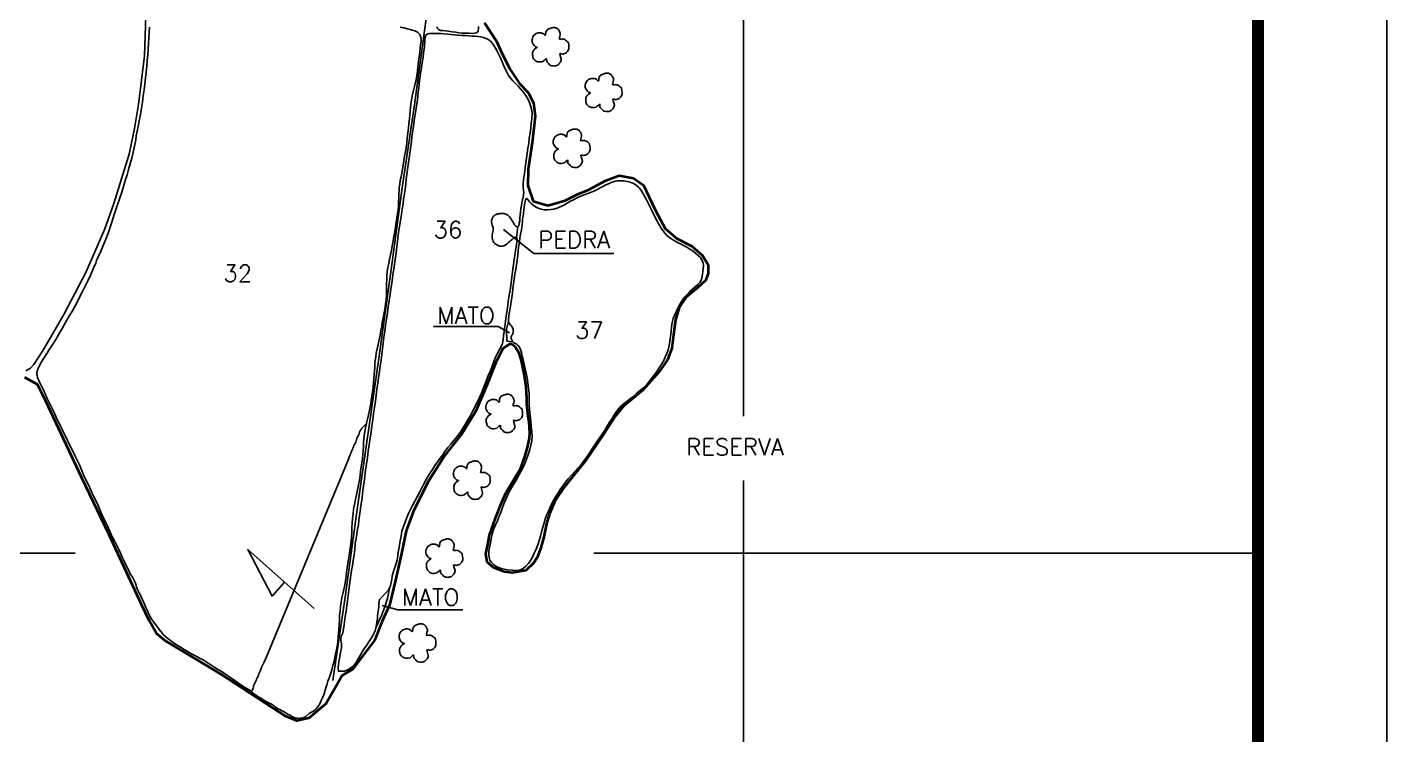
# Model space of a CAD drawing. Header units: millimetres. Extents: x 753899 to 756524, y 7808989 to 7812702.
# Drawn here: x 755205 to 756524, y 7809824 to 7810510 of the extents above; entities that cross this region are included whole.
import ezdxf
from ezdxf.enums import TextEntityAlignment as Align

# ---------------------------------------------------------------- set-up
doc = ezdxf.new("R2010")
doc.units = ezdxf.units.MM
doc.linetypes.add('CONTINUO', pattern=[0])
doc.linetypes.add('LIN0', pattern=[0])
doc.layers.add('0114000382', color=1, linetype='Continuous', lineweight=40)
doc.layers.add('REDE_DE_LUZ', color=6, linetype='Continuous', lineweight=25)
for name, color, linetype in [('0114000382020', 5, 'LIN0'), ('0114000382032', 5, 'LIN0'), ('0114000382035', 5, 'Continuous'), ('0114000382036', 5, 'Continuous'), ('0114000382037', 5, 'Continuous'), ('H-MATO', 94, 'Continuous'), ('MALHA', 8, 'LIN0'), ('MARGEM', 7, 'CONTINUO'), ('MATO', 3, 'Continuous'), ('PEDRA', 7, 'Continuous'), ('TEXTO', 7, 'Continuous')]:
    doc.layers.add(name, color=color, linetype=linetype)
doc.styles.add('SIMPLEX', font='simplex', dxfattribs={"height": 0.2})

# ---------------------------------------------------------------- blocks, each defined once
blk = doc.blocks.new('mato')
at = {"layer": 'MATO', "color": 94, "linetype": 'CONTINUO'}
blk.add_lwpolyline([(734601.6, 7824194.7), (734600.8, 7824194.1), (734600, 7824193.3), (734599.1, 7824192.6), (734598, 7824192.3), (734596.9, 7824192.2), (734595.8, 7824192.2), (734594.9, 7824192.4), (734594.2, 7824192.7), (734593.5, 7824193.1), (734592.9, 7824193.6), (734592.3, 7824194.1), (734591.8, 7824194.7), (734591.5, 7824195.3), (734591.3, 7824195.9), (734591.2, 7824196.6), (734591, 7824197.5), (734591, 7824198.4), (734591, 7824199.3), (734591.2, 7824200), (734591.5, 7824200.5), (734591.9, 7824201), (734592.1, 7824201.5), (734592.4, 7824201.9), (734592.8, 7824202.3), (734594.2, 7824203.2), (734594.7, 7824203.6), (734594.5, 7824203.7), (734593.5, 7824204), (734593.1, 7824204.2), (734592.7, 7824204.5), (734592.3, 7824204.9), (734591.8, 7824205.6), (734591.3, 7824206.3), (734590.9, 7824207.1), (734590.7, 7824208), (734590.6, 7824208.8), (734590.7, 7824209.7), (734590.9, 7824210.7), (734591.3, 7824211.6), (734591.7, 7824212.4), (734592, 7824212.8), (734592.3, 7824213.1), (734592.7, 7824213.4), (734593.3, 7824213.8), (734593.9, 7824214.2), (734594.6, 7824214.5), (734595.3, 7824214.7), (734596, 7824214.8), (734596.6, 7824214.8), (734597.2, 7824214.8), (734597.8, 7824214.7), (734598.2, 7824214.6), (734598.7, 7824214.4), (734599.1, 7824214.3), (734599.5, 7824214), (734600, 7824213.4), (734600.5, 7824213), (734600.9, 7824212.8), (734601.1, 7824213.4), (734601.2, 7824214.2), (734601.3, 7824215.1), (734601.4, 7824215.5), (734601.5, 7824215.8), (734602, 7824216.5), (734602.3, 7824217), (734602.7, 7824217.4), (734603.2, 7824217.6), (734603.7, 7824217.8), (734604.3, 7824218), (734605.3, 7824218.4), (734605.8, 7824218.6), (734606.3, 7824218.7), (734606.9, 7824218.8), (734607.5, 7824218.8), (734608, 7824218.8), (734608.6, 7824218.7), (734609.1, 7824218.6), (734609.5, 7824218.4), (734610, 7824218.1), (734610.4, 7824217.9), (734610.7, 7824217.6), (734611, 7824217.2), (734611.3, 7824216.8), (734611.7, 7824216.3), (734611.9, 7824215.7), (734612.2, 7824215.1), (734612.4, 7824214.6), (734612.5, 7824214), (734612.5, 7824213.3), (734612.2, 7824212.1), (734611.9, 7824210.9), (734611.7, 7824210), (734612.4, 7824209.8), (734613.2, 7824209.9), (734614.1, 7824210), (734614.7, 7824209.9), (734615.4, 7824209.8), (734616, 7824209.5), (734616.6, 7824209.1), (734617.3, 7824208.6), (734617.8, 7824208.1), (734618.2, 7824207.9), (734618.6, 7824207.5), (734618.8, 7824207), (734619, 7824205.5), (734619.1, 7824203.9), (734619.1, 7824202.4), (734618.8, 7824201.5), (734618.4, 7824200.9), (734618, 7824200.3), (734617.5, 7824199.8), (734617, 7824199.3), (734616.5, 7824199), (734615.7, 7824198.7), (734614.9, 7824198.5), (734614.1, 7824198.3), (734613.3, 7824198.6), (734612.6, 7824198.7), (734612.1, 7824198.5), (734612.3, 7824197.3), (734613.2, 7824194.3), (734613.1, 7824193.5), (734613, 7824192.9), (734612.3, 7824191.8), (734611.9, 7824191.2), (734611.4, 7824190.7), (734611, 7824190.3), (734610.6, 7824189.9), (734610.1, 7824189.6), (734609.5, 7824189.4), (734608.8, 7824189.2), (734608.2, 7824189.2), (734607.5, 7824189.1), (734606.8, 7824189.2), (734605.7, 7824189.3), (734605.3, 7824189.5), (734604.8, 7824189.7), (734604.2, 7824190.1), (734603.7, 7824190.7), (734603.2, 7824191.3), (734602.7, 7824191.7), (734602.3, 7824192.2), (734602, 7824192.7), (734601.9, 7824194.3), (734601.7, 7824195)], dxfattribs=at)

msp = doc.modelspace()

# ---------------------------------------------------------------- linework, layer by layer
at = {"layer": '0114000382'}
msp.add_lwpolyline([(755648.8, 7810514.4), (755660.5, 7810496.6), (755664.8, 7810487.4), (755673.1, 7810470.1), (755682.8, 7810455.5), (755691.3, 7810446.8), (755696.6, 7810436.8), (755698, 7810423.9), (755695.1, 7810397.9), (755691.4, 7810372.4), (755690.8, 7810356.8), (755696.2, 7810341.5), (755710.2, 7810337.3), (755727.1, 7810342.1), (755739.3, 7810348.3), (755749.9, 7810352.3), (755766.5, 7810361.4), (755779.5, 7810366.2), (755793.3, 7810363.7), (755803, 7810357.1), (755808.4, 7810346.1), (755814.7, 7810332.3), (755824.3, 7810314.9), (755835.4, 7810305.2), (755849.9, 7810297.8), (755860.2, 7810288.8), (755865.8, 7810279.8), (755865.8, 7810271.2), (755863.4, 7810264.5), (755855.4, 7810257.3), (755844.6, 7810248.4), (755837.8, 7810238.4), (755834.2, 7810226.3), (755832.2, 7810211.7), (755830.6, 7810198.9), (755826.4, 7810187.6), (755818.2, 7810176), (755802.6, 7810158.3), (755784.2, 7810143.1), (755775.2, 7810132.2), (755764.6, 7810115.9), (755747, 7810089.7), (755734.6, 7810074.4), (755725.7, 7810063), (755717.6, 7810051.2), (755712.1, 7810038.3), (755709.1, 7810028.5), (755706.4, 7810016), (755703.7, 7810005.2), (755700, 7809996), (755696.6, 7809990.4), (755689, 7809983.4), (755675.6, 7809981), (755668.1, 7809982.1), (755658.1, 7809985.7), (755651.6, 7809991.5), (755650.1, 7809999.4), (755652.4, 7810010.1), (755653.8, 7810017.4), (755659.7, 7810033.9), (755665.7, 7810049.5), (755670, 7810058.9), (755679.6, 7810075.1), (755683.7, 7810081.9), (755687.9, 7810093.6), (755690.7, 7810102.4), (755692.6, 7810111.7), (755692.9, 7810116.4), (755692.1, 7810127.3), (755691.3, 7810132.8), (755690.1, 7810144.5), (755689.9, 7810150.5), (755689.2, 7810161.4), (755687.7, 7810172.3), (755685.4, 7810183.6), (755684.1, 7810189), (755682.4, 7810193.9), (755678.6, 7810200.2), (755675.1, 7810202.7), (755673.2, 7810202.9), (755666.7, 7810198.6), (755660, 7810185), (755651.3, 7810163.1), (755640.5, 7810137.9), (755626.8, 7810115.8), (755610.1, 7810094.5), (755593.6, 7810068.4), (755579.7, 7810040.3), (755572.8, 7810021.6), (755568.4, 7809999.8), (755562.6, 7809973.8), (755556.8, 7809949.5), (755549.6, 7809934.1), (755542.2, 7809915.5), (755531.7, 7809901.4), (755521.3, 7809887.6), (755511, 7809881.6), (755504.9, 7809871), (755495.4, 7809854.2), (755484.8, 7809845.4), (755478.7, 7809840.2), (755466.8, 7809837.6), (755455.8, 7809841.9), (755393.8, 7809882.3), (755339, 7809915.5), (755330.8, 7809922.2), (755324.1, 7809934.3), (755316.4, 7809950.3), (755284.8, 7810017.8), (755258.1, 7810073.7), (755223.5, 7810147.5), (755215.5, 7810163.7), (755203.2, 7810170.4)], dxfattribs=at)
at = {"layer": '0114000382020'}
msp.add_lwpolyline([(755204.1, 7810176.8), (755208.5, 7810179.4), (755211.8, 7810183.1), (755220.1, 7810195.9), (755230.1, 7810213.1), (755240.9, 7810231.5), (755262.2, 7810272.4), (755280.7, 7810314.5), (755289.5, 7810339.1), (755304.3, 7810387), (755309.6, 7810412), (755313.5, 7810435.2), (755319.1, 7810482.5), (755321.4, 7810551.2)], dxfattribs=at)
at = {"layer": '0114000382032', "elevation": 594.9}
for points in [[(755423.1, 7809865.9), (755421.3, 7809867.1), (755417.2, 7809869.6), (755413.4, 7809872), (755410.3, 7809874.1), (755407.8, 7809875.9), (755405.1, 7809877.7), (755401.7, 7809880), (755397.7, 7809882.6), (755393.5, 7809885.5), (755390, 7809887.5), (755387.4, 7809889.3), (755384.6, 7809891.1), (755381.9, 7809892.9), (755378.9, 7809894.8), (755375.9, 7809896.5), (755373.2, 7809898), (755370.3, 7809899.4), (755367.9, 7809900.7), (755365.5, 7809902.1), (755363.1, 7809903.5), (755360.5, 7809905.1), (755357.5, 7809906.8), (755354.6, 7809908.6), (755351.6, 7809910.4), (755349.1, 7809911.9), (755346.9, 7809913.5), (755344.3, 7809915.3), (755342.2, 7809917), (755339.9, 7809918.9), (755337.4, 7809921.2), (755335.3, 7809923.7), (755333.5, 7809926), (755332, 7809928.1), (755330.1, 7809930.5), (755327.8, 7809933.4), (755325.6, 7809936.7), (755323.7, 7809940.3), (755322, 7809944.2), (755320.2, 7809947.9), (755318.7, 7809951.5), (755317.1, 7809954.7), (755315.9, 7809957.7), (755314.8, 7809960), (755314, 7809961.5), (755313.5, 7809962.4), (755313.2, 7809963), (755312.6, 7809964.2), (755312, 7809965.6), (755311.5, 7809967.3), (755311, 7809968.8), (755310.3, 7809971), (755309.2, 7809973.6), (755307.4, 7809976.7), (755305.4, 7809980.2), (755303.6, 7809983.8), (755301.8, 7809987.6), (755299.9, 7809991.6), (755297.9, 7809995.5), (755296.1, 7809999.5), (755294.2, 7810003.6), (755292.3, 7810007.6), (755290.3, 7810011.4), (755288.5, 7810014.8), (755286.9, 7810018.3), (755285.3, 7810022.1), (755283.6, 7810026.1), (755281.7, 7810029.9), (755279.7, 7810033.5), (755278.1, 7810036.9), (755276.7, 7810040), (755275.5, 7810043), (755274.1, 7810046.2), (755271.8, 7810051), (755269.4, 7810056.1), (755267, 7810061.2), (755264.7, 7810066.2), (755262.4, 7810071.1), (755260.1, 7810076), (755257.9, 7810080.9), (755256, 7810085.6), (755253.8, 7810090.2), (755251.7, 7810094.8), (755249.3, 7810099.7), (755246.9, 7810104.5), (755244.6, 7810109.2), (755242.4, 7810113.5), (755240.3, 7810117.7), (755238.3, 7810121.8), (755236.3, 7810126.1), (755234.2, 7810130.4), (755232.1, 7810134.9), (755230.1, 7810139.2), (755228.2, 7810143.1), (755226.4, 7810146.9), (755224.5, 7810150.7), (755222.8, 7810154.7), (755221.1, 7810158.4), (755219.4, 7810161.9), (755217.7, 7810165.4), (755216.4, 7810168.3), (755215.5, 7810170.6), (755214.9, 7810172.3), (755214.6, 7810173.2), (755214.8, 7810175.4), (755215.5, 7810177.7), (755216.4, 7810180), (755217.6, 7810182.3), (755218.7, 7810184.6), (755225, 7810194.8), (755226.5, 7810196.8), (755228.9, 7810200.7), (755231.5, 7810204.7), (755234, 7810208.8), (755236.5, 7810213), (755238.9, 7810217.3), (755241.3, 7810221.5), (755243.9, 7810225.9), (755246.5, 7810230.5), (755249.2, 7810235.1), (755251.9, 7810239.9), (755254.4, 7810244.8), (755256.9, 7810249.7), (755259.5, 7810254.6), (755262, 7810259.6), (755264.6, 7810264.8), (755267, 7810270.2), (755269.5, 7810275.7), (755271.9, 7810281.3), (755272.6, 7810283.8), (755276.9, 7810293), (755281.7, 7810304.7), (755283.8, 7810310.5), (755285.8, 7810316.2), (755287.7, 7810321.9), (755289.5, 7810327.6), (755291.4, 7810333.3), (755293.3, 7810338.9), (755295.2, 7810344.6), (755297.1, 7810350.2), (755298.8, 7810355.8), (755300.5, 7810361.4), (755302.2, 7810366.9), (755303.7, 7810372.3), (755305.3, 7810377.7), (755306.8, 7810383.2), (755308.2, 7810389), (755309.5, 7810394.8), (755310.8, 7810400.8), (755311.2, 7810404.8), (755312.9, 7810413.8), (755314.1, 7810419.3), (755315.2, 7810425.5), (755316.2, 7810431.6), (755317.1, 7810437.6), (755318, 7810443.6), (755318.8, 7810449.4), (755319.5, 7810455.3), (755320.2, 7810461.1), (755320.8, 7810466.8), (755321.3, 7810472.4), (755321.9, 7810477.8), (755322.3, 7810483.3), (755322.7, 7810488.7), (755323, 7810494.2), (755323.4, 7810499.6), (755323.6, 7810505), (755323.9, 7810510.3)], [(755567.1, 7810510.3), (755570.7, 7810509.4), (755574.1, 7810508.7), (755576.9, 7810507.9), (755578.9, 7810507.3), (755581.2, 7810506.6), (755582.6, 7810506), (755583.8, 7810505.4), (755584.6, 7810504.8), (755585.9, 7810503.4), (755586.6, 7810502.1), (755587.2, 7810500.2), (755587.4, 7810498.4), (755587.4, 7810495.9), (755587, 7810493), (755586.6, 7810489.8), (755586.1, 7810485.9), (755585.5, 7810481.5), (755584.8, 7810476.9), (755584.4, 7810472.1), (755583.8, 7810467.6), (755583.3, 7810463.4), (755582.5, 7810459.3), (755581.7, 7810455.4), (755580.8, 7810451.5), (755579.7, 7810447.4), (755578.8, 7810443.4), (755578.1, 7810439.6), (755577.4, 7810436), (755577, 7810432.4), (755576.8, 7810428.9), (755576.4, 7810425.1), (755576.2, 7810421.2), (755575.6, 7810416.8), (755575.1, 7810412.2), (755574.6, 7810407.5), (755573.9, 7810402.5), (755573.5, 7810397.8), (755572.9, 7810393.6), (755572.2, 7810389.3), (755571.4, 7810385), (755570.8, 7810380.7), (755570.1, 7810376.5), (755569.4, 7810372.5), (755568.8, 7810368.7), (755568, 7810365), (755567.2, 7810361.4), (755566.7, 7810357.9), (755566.2, 7810354.7), (755566, 7810351.5), (755565.9, 7810348.1), (755565.7, 7810344.5), (755565.6, 7810341), (755565.4, 7810337.3), (755565.1, 7810333.4), (755564.6, 7810329.5), (755564, 7810325.3), (755563.3, 7810321), (755562.5, 7810316.6), (755561.8, 7810312.1), (755561.1, 7810307.6), (755560.4, 7810302.9), (755559.5, 7810298.1), (755558.7, 7810293.5), (755557.7, 7810289.3), (755556.7, 7810285.1), (755556, 7810281), (755555.3, 7810277.1), (755554.6, 7810273.3), (755554.3, 7810269.4), (755554.2, 7810265.5), (755553.9, 7810261.5), (755553.9, 7810257.5), (755553.9, 7810253.7), (755553.9, 7810249.8), (755553.4, 7810245.7), (755553, 7810241.9), (755552.5, 7810238.2), (755551.9, 7810234.8), (755551.2, 7810231.4), (755550.5, 7810227.9), (755549.8, 7810224.2), (755549.2, 7810220.2), (755548.5, 7810216), (755547.7, 7810211.6), (755546.8, 7810207), (755545.8, 7810202.5), (755544.7, 7810198.1), (755543.9, 7810194), (755543.4, 7810190.3), (755542.9, 7810187), (755542.7, 7810183.7), (755542.5, 7810180.3), (755542.2, 7810176.9), (755542, 7810173.2), (755541.5, 7810169.3), (755541.2, 7810165.3), (755540.8, 7810161.1), (755540.4, 7810156.7), (755539.7, 7810152.4), (755538.9, 7810148), (755538.2, 7810143.5), (755537.3, 7810138.8), (755536.5, 7810134.3), (755535.5, 7810130), (755534.6, 7810126.1), (755534.4, 7810125.7), (755530.1, 7810121.2), (755530, 7810121.1), (755529.8, 7810121), (755529.4, 7810120.5), (755529, 7810119.7), (755528.3, 7810118.7), (755527.8, 7810117.5), (755527.3, 7810116.2), (755527, 7810115), (755526.4, 7810113.9), (755525.7, 7810112.7), (755525.1, 7810111.6), (755524.7, 7810110.3), (755524.4, 7810109), (755524, 7810107.8), (755523.5, 7810106.6), (755522.9, 7810105.5), (755522.3, 7810104.4), (755521.9, 7810103.1), (755521.3, 7810101.9), (755520.8, 7810100.7), (755520.3, 7810099.6), (755519.8, 7810098.4), (755519.3, 7810097.3), (755518.9, 7810096.1), (755518.3, 7810094.9), (755517.9, 7810093.8), (755517.5, 7810092.8), (755517.3, 7810092), (755435.8, 7809895.7), (755435.6, 7809895.3), (755435.1, 7809894.3), (755434.6, 7809893.3), (755434.1, 7809892), (755433.4, 7809891), (755433, 7809889.7), (755432.4, 7809888.4), (755431.4, 7809885.8), (755430.8, 7809884.4), (755430.2, 7809883), (755429.7, 7809881.6), (755429, 7809880.3), (755428.4, 7809879.1), (755427.9, 7809877.8), (755427.4, 7809876.5), (755426.7, 7809875.3), (755426.2, 7809874.1), (755425.6, 7809872.7), (755425, 7809871.3), (755424.8, 7809870.1), (755424.4, 7809868.9), (755423.8, 7809867.8), (755423.4, 7809866.6), (755423.1, 7809865.9)]]:
    msp.add_lwpolyline(points, dxfattribs=at)
msp.add_lwpolyline([(755422.9, 7809865.6), (755423.3, 7809865.1), (755424.2, 7809864.5), (755425.2, 7809863.8), (755426.2, 7809863), (755427.3, 7809862.3), (755428.4, 7809861.6), (755429.5, 7809860.9), (755430.7, 7809860.2), (755431.9, 7809859.5), (755433.2, 7809858.8), (755434.4, 7809857.9), (755435.6, 7809857.1), (755436.9, 7809856.2), (755438.3, 7809855.5), (755439.5, 7809854.9), (755440.7, 7809854.3), (755441.8, 7809853.9), (755442.9, 7809853.4), (755444, 7809852.7), (755444.9, 7809851.9), (755445.9, 7809851.1), (755447, 7809850.3), (755448.3, 7809849.6), (755449.6, 7809848.9), (755451, 7809848.1), (755452.4, 7809847.3), (755453.7, 7809846.8), (755455, 7809846), (755456.2, 7809845.1), (755457.4, 7809844.3), (755458.6, 7809843.7), (755459.7, 7809843.2), (755460.7, 7809842.6), (755461.8, 7809842), (755463, 7809841.3), (755464.2, 7809840.7), (755465.6, 7809840.2), (755467.1, 7809840), (755468.6, 7809839.9), (755470.1, 7809840), (755471.5, 7809840.2), (755472.9, 7809840.5), (755474.3, 7809841.1), (755475.5, 7809841.8), (755478.8, 7809844.5), (755481.2, 7809846), (755483.2, 7809846.9), (755485.2, 7809848.7), (755487.2, 7809851.1), (755489.1, 7809854.1), (755490.6, 7809857.3), (755492, 7809860.5), (755493.3, 7809863.8), (755494.3, 7809867.2), (755495.3, 7809870.6), (755496.3, 7809873.5), (755497.1, 7809876), (755497.9, 7809878.3), (755498.5, 7809879.8), (755499.3, 7809881.8), (755499.9, 7809883.8), (755500.7, 7809887), (755501.6, 7809890.1), (755502.4, 7809893.2), (755503.3, 7809896.7), (755504.2, 7809900.8), (755505.2, 7809905), (755506.1, 7809909.5), (755506.7, 7809914), (755507, 7809918.4), (755507.3, 7809922.5), (755507.6, 7809926.5), (755507.9, 7809930.7), (755508.2, 7809935), (755508.4, 7809939.5), (755509, 7809943.9), (755509.3, 7809948.3), (755509.9, 7809952.6), (755510.6, 7809956.8), (755511.6, 7809960.8), (755512.5, 7809965), (755513.4, 7809969.2), (755514.1, 7809973.5), (755514.6, 7809977.6), (755515.2, 7809981.6), (755515.7, 7809985.7), (755516.4, 7809990), (755517, 7809994.2), (755517.7, 7809998.3), (755518.4, 7810002.8), (755519.1, 7810007.3), (755519.5, 7810011.6), (755520, 7810015.9), (755520.1, 7810020.2), (755520.3, 7810024.7), (755520.6, 7810029.2), (755520.9, 7810033.7), (755521.4, 7810038.2), (755521.9, 7810042.7), (755522.7, 7810047.3), (755523.7, 7810052), (755524.8, 7810056.8), (755525.7, 7810061.5), (755526.7, 7810066.3), (755527.6, 7810071), (755528.2, 7810075.5), (755528.8, 7810079.6), (755529.3, 7810083.7), (755530, 7810087.7), (755530.6, 7810091.8), (755531, 7810095.8), (755531.2, 7810099.6), (755531.5, 7810103.3), (755531.6, 7810106.9), (755531.8, 7810110.6), (755532.2, 7810114.3), (755532.8, 7810117.9), (755533.6, 7810121.7), (755534.4, 7810125.7), (755530.1, 7810121.2), (755530, 7810121.1), (755529.8, 7810121), (755529.4, 7810120.5), (755529, 7810119.7), (755528.3, 7810118.7), (755527.8, 7810117.5), (755527.3, 7810116.2), (755527, 7810115), (755526.4, 7810113.9), (755525.7, 7810112.7), (755525.1, 7810111.6), (755524.7, 7810110.3), (755524.4, 7810109), (755524, 7810107.8), (755523.5, 7810106.6), (755522.9, 7810105.5), (755522.3, 7810104.4), (755521.9, 7810103.1), (755521.3, 7810101.9), (755520.8, 7810100.7), (755520.3, 7810099.6), (755519.8, 7810098.4), (755519.3, 7810097.3), (755518.9, 7810096.1), (755518.3, 7810094.9), (755517.9, 7810093.8), (755517.5, 7810092.8), (755517.3, 7810092), (755435.8, 7809895.7), (755435.6, 7809895.3), (755435.1, 7809894.3), (755434.6, 7809893.3), (755434.1, 7809892), (755433.4, 7809891), (755433, 7809889.7), (755432.4, 7809888.4), (755431.4, 7809885.8), (755430.8, 7809884.4), (755430.2, 7809883), (755429.7, 7809881.6), (755429, 7809880.3), (755428.4, 7809879.1), (755427.9, 7809877.8), (755427.4, 7809876.5), (755426.7, 7809875.3), (755426.2, 7809874.1), (755425.6, 7809872.7), (755425, 7809871.3), (755424.8, 7809870.1), (755424.4, 7809868.9), (755423.8, 7809867.8), (755423.4, 7809866.6)], close=True, dxfattribs=at)
at = {"layer": '0114000382035', "elevation": 594.9}
msp.add_lwpolyline([(755602.6, 7810510.6), (755603, 7810509.3), (755604.3, 7810507.9), (755606.1, 7810507), (755608.4, 7810506.9), (755611.2, 7810506.6), (755614, 7810506.3), (755617.4, 7810505.8), (755621, 7810505.2), (755624.1, 7810504.6), (755627.3, 7810504.3), (755630.8, 7810504.3), (755634.2, 7810504.3), (755637, 7810504.2), (755639.4, 7810504.4), (755640.9, 7810504.8), (755642, 7810505.4), (755642.8, 7810506.5), (755643.2, 7810508.5), (755643.2, 7810510.9)], dxfattribs=at)
at = {"layer": '0114000382036', "elevation": 594.9}
msp.add_lwpolyline([(755647.9, 7810500.1), (755645.5, 7810500.8), (755642.7, 7810501.2), (755640, 7810501.4), (755636.9, 7810501.6), (755633.6, 7810501.8), (755630.2, 7810502), (755626.8, 7810502.2), (755623.2, 7810502.5), (755619.7, 7810502.8), (755616.3, 7810503.2), (755613.2, 7810503.5), (755609.5, 7810503.7), (755606.7, 7810503.9), (755604.1, 7810504), (755601.1, 7810504.1), (755598.2, 7810504.1), (755595.8, 7810504.1), (755593.9, 7810503.7), (755592.5, 7810502.8), (755591.7, 7810501.5), (755591.3, 7810500), (755591.1, 7810499), (755591.1, 7810498.2), (755591, 7810497.3), (755591, 7810496.7), (755591, 7810495.1), (755590.8, 7810493.5), (755590.7, 7810491.6), (755590.3, 7810488.8), (755589.8, 7810485.2), (755589.3, 7810481.2), (755588.7, 7810477.3), (755588.2, 7810473.9), (755587.8, 7810471), (755587.4, 7810468.4), (755587, 7810465.6), (755586.5, 7810462.2), (755586, 7810458.5), (755585.6, 7810454.8), (755585.1, 7810450.9), (755584.6, 7810447), (755584.2, 7810443.3), (755583.9, 7810439.5), (755583.3, 7810435.7), (755582.6, 7810431.7), (755582, 7810427.6), (755581.3, 7810423.6), (755580.8, 7810419.7), (755580.3, 7810416), (755579.7, 7810412), (755579.2, 7810407.9), (755578.6, 7810403.6), (755578.1, 7810399.2), (755577.5, 7810394.8), (755576.8, 7810390.2), (755576.1, 7810385.5), (755575.4, 7810381.1), (755574.8, 7810376.7), (755574.3, 7810372.1), (755573.7, 7810367.4), (755573.1, 7810362.7), (755572.6, 7810358), (755571.9, 7810353.2), (755571.2, 7810348.5), (755570.4, 7810343.7), (755569.9, 7810338.8), (755569.1, 7810333.8), (755568.3, 7810328.4), (755567.3, 7810322.7), (755566.5, 7810316.9), (755565.6, 7810311.1), (755564.9, 7810305.5), (755564.3, 7810299.7), (755563.6, 7810294.1), (755562.8, 7810288.5), (755562, 7810283), (755561.3, 7810277.6), (755560.5, 7810272.3), (755559.7, 7810267), (755558.9, 7810261.7), (755558.1, 7810256.4), (755557.4, 7810250.8), (755556.6, 7810245), (755555.6, 7810239), (755554.7, 7810233.1), (755553.8, 7810227.1), (755553, 7810221.2), (755552.2, 7810215.3), (755551.4, 7810209.6), (755550.8, 7810204), (755550.1, 7810198.4), (755549.4, 7810192.8), (755548.6, 7810187.2), (755547.8, 7810181.7), (755547, 7810176.1), (755546.2, 7810170.4), (755545.5, 7810164.8), (755544.6, 7810159.1), (755543.9, 7810153.4), (755543.2, 7810147.4), (755542.3, 7810141.4), (755541.4, 7810135.4), (755540.6, 7810129.4), (755539.8, 7810123.5), (755539, 7810117.6), (755538, 7810111.5), (755537.2, 7810105.3), (755536.2, 7810099.1), (755535.3, 7810092.9), (755534.5, 7810086.8), (755533.6, 7810080.8), (755532.9, 7810074.9), (755532.1, 7810069.1), (755531.3, 7810063.3), (755530.6, 7810057.5), (755529.8, 7810051.6), (755529.1, 7810046), (755528.4, 7810040.9), (755527.8, 7810036.5), (755527.2, 7810032.1), (755526.7, 7810027.7), (755525.9, 7810023.4), (755525.1, 7810018.9), (755524.3, 7810014.3), (755523.5, 7810009.4), (755523, 7810004), (755522.4, 7809998.4), (755521.6, 7809993), (755520.8, 7809988), (755520, 7809983.4), (755519.4, 7809978.7), (755518.7, 7809974), (755518.1, 7809969.1), (755517.5, 7809964.2), (755516.8, 7809959.1), (755516.1, 7809954), (755515.5, 7809948.9), (755514.8, 7809943.8), (755513.9, 7809938.6), (755513.1, 7809933.4), (755512.4, 7809928.4), (755511.9, 7809925.2), (755511.7, 7809924.1), (755511.7, 7809923.6), (755511.6, 7809923), (755511.2, 7809922), (755510.8, 7809921.1), (755510.2, 7809920.1), (755509.8, 7809919), (755509.6, 7809917.4), (755509.7, 7809915.6), (755510, 7809913.8), (755510.3, 7809912), (755510.3, 7809910.1), (755510.1, 7809908), (755509.7, 7809905.3), (755509, 7809901.8), (755508.3, 7809898), (755507.8, 7809894.7), (755507.3, 7809891.9), (755506.9, 7809889.5), (755506.9, 7809888.1), (755506.9, 7809887.1), (755507.2, 7809886.2), (755507.3, 7809885.6), (755509.1, 7809885.5), (755511.1, 7809885.6), (755513.1, 7809885.8), (755515.4, 7809886.5), (755518.1, 7809887.8), (755520.5, 7809889.7), (755522.7, 7809892), (755524.7, 7809894.7), (755526.4, 7809897.7), (755528.3, 7809901), (755530.4, 7809904.5), (755532.6, 7809907.9), (755534.9, 7809911), (755536.9, 7809914), (755538.8, 7809916.9), (755540.3, 7809919.6), (755541.7, 7809922.3), (755542.8, 7809924.9), (755543.6, 7809927.7), (755544.2, 7809930.6), (755544.6, 7809933.5), (755545, 7809936.4), (755545.3, 7809939.2), (755545.6, 7809941.7), (755545.8, 7809943.9), (755546.1, 7809945.8), (755546.3, 7809947.7), (755546.4, 7809949.2), (755546.5, 7809951.1), (755546.6, 7809953.2), (755547, 7809955.1), (755555.5, 7809964), (755556.9, 7809966.2), (755557.9, 7809968.7), (755558.4, 7809971.6), (755558.9, 7809974.6), (755559.4, 7809977.9), (755560.2, 7809981.3), (755561.2, 7809984.4), (755562.4, 7809987.2), (755563.4, 7809990.1), (755564.2, 7809993.6), (755564.8, 7809997.5), (755565.3, 7810000.9), (755565.9, 7810004.1), (755566.5, 7810007.9), (755567.2, 7810012.1), (755568, 7810016.7), (755568.9, 7810021.4), (755570.2, 7810025.9), (755571.9, 7810030.3), (755573.5, 7810034.6), (755575.3, 7810038.6), (755577, 7810042.3), (755579.1, 7810046.3), (755581.2, 7810050.5), (755583.5, 7810054.7), (755585.8, 7810058.9), (755587.9, 7810062.9), (755589.9, 7810066.6), (755591.7, 7810070.2), (755593.7, 7810073.7), (755595.9, 7810077.4), (755598.4, 7810081.2), (755600.9, 7810085.1), (755603.3, 7810088.8), (755605.9, 7810092.1), (755608.5, 7810095.6), (755610.9, 7810099.1), (755613.5, 7810102.5), (755616.3, 7810105.7), (755619.2, 7810109.2), (755622.2, 7810113), (755625.2, 7810117), (755627.8, 7810121.3), (755630.5, 7810125.4), (755632.9, 7810129.5), (755635.2, 7810133.5), (755637.4, 7810137.6), (755639.5, 7810141.7), (755641.5, 7810145.8), (755643.6, 7810150.3), (755645.9, 7810155.2), (755648, 7810160.5), (755650.2, 7810165.9), (755652.3, 7810171.3), (755654.3, 7810176.4), (755656.2, 7810181.3), (755658, 7810186), (755659.7, 7810190.3), (755661.6, 7810194.2), (755663.5, 7810197.6), (755665.2, 7810200.4), (755666.4, 7810203.4), (755667.1, 7810206.9), (755667.5, 7810210.8), (755668, 7810215.2), (755668.6, 7810219.9), (755669.3, 7810225), (755670, 7810230.3), (755670.8, 7810235.7), (755671.5, 7810241.1), (755672.3, 7810246.5), (755673.1, 7810251.9), (755674, 7810257.2), (755674.7, 7810262.5), (755675.4, 7810267.8), (755676.1, 7810272.8), (755676.8, 7810277.7), (755677.5, 7810282.4), (755678.1, 7810286.7), (755678.7, 7810290.6), (755679.1, 7810294), (755679.6, 7810297), (755680, 7810299.7), (755680.4, 7810301.8), (755680.5, 7810303), (755680.6, 7810304.1), (755680.4, 7810305.6), (755680.2, 7810306.1), (755680, 7810306.3), (755679.4, 7810306.5), (755678.7, 7810306.4), (755678.1, 7810306.2), (755677.5, 7810305.8), (755676.6, 7810305.2), (755675.7, 7810304.4), (755674.9, 7810303.6), (755673.8, 7810302.6), (755672.6, 7810301.7), (755671.6, 7810300.6), (755670.4, 7810299.7), (755669.1, 7810298.9), (755667.7, 7810298.2), (755666.1, 7810297.8), (755664.8, 7810297.7), (755663.5, 7810297.9), (755662.2, 7810298.3), (755660.9, 7810299), (755659.8, 7810299.7), (755658.9, 7810300.5), (755658.1, 7810301.3), (755657.4, 7810302.4), (755656.9, 7810303.5), (755656.6, 7810304.4), (755656.4, 7810305.7), (755656.4, 7810307.1), (755656.5, 7810308.7), (755656.8, 7810310.3), (755657.1, 7810311.6), (755657.3, 7810312.9), (755657.3, 7810315.6), (755656.9, 7810316.7), (755656.3, 7810318.2), (755655.9, 7810319.8), (755655.7, 7810321.4), (755655.8, 7810323), (755656.2, 7810324.3), (755656.6, 7810325.3), (755656.9, 7810325.9), (755657.4, 7810326.5), (755658.2, 7810327.3), (755658.8, 7810327.8), (755659.4, 7810328.1), (755660.1, 7810328.5), (755660.8, 7810328.7), (755661.6, 7810328.9), (755662.2, 7810329.1), (755663, 7810329.3), (755663.8, 7810329.5), (755664.8, 7810329.6), (755665.7, 7810329.6), (755666.9, 7810329.6), (755667.9, 7810329.5), (755669.1, 7810329.2), (755670.4, 7810328.6), (755671.7, 7810327.8), (755672.6, 7810327), (755673.3, 7810326.2), (755674.2, 7810325.1), (755675.2, 7810323.7), (755675.9, 7810322.4), (755676.5, 7810321.3), (755676.9, 7810320.5), (755677.3, 7810319.7), (755677.8, 7810318.9), (755678.1, 7810318.4), (755679, 7810317.6), (755679.9, 7810316.9), (755680.7, 7810316.6), (755681.2, 7810316.6), (755681.5, 7810316.9), (755681.7, 7810317.2), (755682, 7810317.6), (755682.2, 7810317.9), (755682.4, 7810318.6), (755682.7, 7810320.2), (755683.1, 7810322.4), (755683.3, 7810325.1), (755683.6, 7810328.1), (755683.9, 7810331.1), (755684.3, 7810334.2), (755684.7, 7810337.2), (755685.2, 7810340), (755685.8, 7810342.8), (755686.3, 7810345.2), (755686.7, 7810347.5), (755687, 7810349.8), (755686.6, 7810352.1), (755686.5, 7810354.7), (755686.5, 7810358.5), (755686.9, 7810362.5), (755687.4, 7810366.4), (755687.9, 7810370.1), (755688.5, 7810374.2), (755689, 7810378.5), (755689.6, 7810383.1), (755690.4, 7810387.9), (755691.1, 7810392.7), (755691.8, 7810397.5), (755692.4, 7810402.4), (755693.2, 7810407.3), (755693.8, 7810412.2), (755694.3, 7810417), (755694.8, 7810421.5), (755695, 7810425.7), (755694.7, 7810429.4), (755693.9, 7810432.8), (755693, 7810436.2), (755691.6, 7810439.3), (755690, 7810442.3), (755688.1, 7810445.1), (755686, 7810447.8), (755683.8, 7810450.4), (755681.5, 7810452.9), (755679.2, 7810455.3), (755676.7, 7810457.9), (755674.4, 7810460.5), (755672.3, 7810463.4), (755670.5, 7810466.6), (755668.9, 7810469.9), (755667.4, 7810473.2), (755666, 7810476.7), (755664.5, 7810480.3), (755662.7, 7810483.8), (755661.1, 7810487), (755659.6, 7810489.9), (755658.1, 7810492.4), (755656.5, 7810494.6), (755654.8, 7810496.5), (755653.3, 7810497.6), (755652.5, 7810498.1), (755650.5, 7810499.1)], close=True, dxfattribs=at)
at = {"layer": '0114000382037', "elevation": 594.9}
msp.add_lwpolyline([(755685.6, 7810190.9), (755686, 7810189.2), (755686.5, 7810187), (755687.4, 7810183.3), (755688.3, 7810179), (755689.2, 7810174.5), (755690.2, 7810170), (755691, 7810165.2), (755691.7, 7810160.2), (755692.1, 7810155), (755692.2, 7810149.7), (755692.4, 7810144.5), (755692.7, 7810139.3), (755693.1, 7810134), (755693.7, 7810128.5), (755694.2, 7810122.9), (755694.8, 7810118), (755695.2, 7810113.5), (755694.9, 7810109.1), (755694, 7810104.9), (755692.8, 7810100.5), (755691.4, 7810095.9), (755689.8, 7810091.4), (755688.1, 7810086.9), (755686.2, 7810082.8), (755684.3, 7810079.2), (755682.3, 7810075.7), (755680.2, 7810072), (755678.1, 7810068.4), (755676, 7810064.9), (755673.9, 7810061.3), (755671.9, 7810057.6), (755670.1, 7810053.6), (755668.3, 7810049.5), (755666.7, 7810045.2), (755665.1, 7810040.6), (755663.3, 7810036.1), (755661.4, 7810031.6), (755659.5, 7810027.5), (755657.8, 7810023.1), (755656.4, 7810018.6), (755655.5, 7810014), (755654.6, 7810009.7), (755653.8, 7810005.5), (755653.2, 7810002), (755653, 7809998.8), (755653.3, 7809995.9), (755654.2, 7809993.3), (755655.6, 7809991), (755657.7, 7809989.1), (755659.9, 7809987.5), (755662.6, 7809986.2), (755665.3, 7809985.2), (755668, 7809984.5), (755671.2, 7809983.9), (755680.9, 7809983.4), (755683.8, 7809984), (755686.4, 7809985.3), (755689.1, 7809987.4), (755691.5, 7809990.1), (755693.5, 7809993.1), (755695.4, 7809996.3), (755697.1, 7810000), (755698.9, 7810003.9), (755700.5, 7810008.1), (755701.9, 7810012.3), (755703.1, 7810016.5), (755704.2, 7810020.9), (755705.6, 7810025.2), (755706.9, 7810029.6), (755708.1, 7810033.9), (755709.7, 7810038.1), (755711.5, 7810042.2), (755713.3, 7810046.3), (755715.3, 7810050.3), (755717.5, 7810054.2), (755720, 7810058), (755722.4, 7810061.7), (755724.9, 7810065.4), (755727.5, 7810068.8), (755730.2, 7810072.2), (755733.3, 7810075.7), (755736.6, 7810079.4), (755739.8, 7810082.7), (755742.7, 7810086.2), (755745.5, 7810089.9), (755748.1, 7810093.5), (755750.4, 7810096.9), (755752.6, 7810100.3), (755754.7, 7810103.3), (755756.6, 7810106.2), (755758.6, 7810109.1), (755760.7, 7810112.3), (755763.1, 7810115.6), (755765.6, 7810119.3), (755767.9, 7810123.2), (755770.3, 7810127), (755772.6, 7810130.6), (755774.7, 7810134.2), (755776.8, 7810137.6), (755779.1, 7810140.5), (755781.6, 7810142.9), (755784.5, 7810145.2), (755787.4, 7810147.5), (755790.4, 7810150), (755793.6, 7810152.5), (755796.8, 7810155.3), (755800.2, 7810158.1), (755803.3, 7810160.9), (755806.4, 7810163.7), (755809.1, 7810167), (755811.7, 7810170.5), (755814.3, 7810173.9), (755816.8, 7810177.3), (755819.1, 7810180.7), (755821, 7810183.8), (755822.7, 7810186.9), (755824.2, 7810190.2), (755825.7, 7810193.6), (755827.1, 7810197.4), (755828, 7810201.5), (755828.7, 7810205.7), (755829.3, 7810210.2), (755829.9, 7810215), (755830.3, 7810219.6), (755831, 7810223.8), (755832, 7810227.8), (755833.5, 7810231.5), (755835.2, 7810234.9), (755836.8, 7810238.3), (755838.6, 7810241.8), (755840.7, 7810245.2), (755842.9, 7810248.3), (755845.5, 7810251), (755848.2, 7810253.7), (755850.8, 7810256.2), (755853.4, 7810258.5), (755855.9, 7810260.7), (755857.8, 7810262.7), (755859.1, 7810264.7), (755859.8, 7810266.7), (755860.1, 7810268.5), (755860.4, 7810270.6), (755860.8, 7810273.4), (755861.1, 7810276.3), (755861.3, 7810278.9), (755861.1, 7810281.3), (755860.1, 7810284), (755858.3, 7810286.7), (755856.3, 7810288.8), (755854, 7810290.8), (755851.2, 7810293), (755848.2, 7810295), (755845.3, 7810296.7), (755842.5, 7810298.2), (755839.7, 7810299.6), (755836.8, 7810301), (755833.9, 7810302.5), (755831.1, 7810304.2), (755828.3, 7810306.2), (755825.5, 7810308.6), (755822.9, 7810311.7), (755820.3, 7810315.3), (755817.9, 7810319.2), (755815.9, 7810323), (755814, 7810326.6), (755812.2, 7810330.2), (755810.6, 7810333.6), (755809, 7810336.9), (755807.2, 7810340.2), (755805.7, 7810343.4), (755804.2, 7810346.4), (755802.5, 7810349.3), (755800.7, 7810352.3), (755798.5, 7810354.8), (755796.1, 7810357), (755793.3, 7810358.7), (755790.3, 7810359.8), (755787.2, 7810360.6), (755784, 7810361.1), (755780.6, 7810361.3), (755777.7, 7810361.1), (755775.5, 7810360.7), (755773.8, 7810360.2), (755771.8, 7810359.4), (755769.2, 7810358.4), (755766.5, 7810357.2), (755763.8, 7810355.8), (755761.2, 7810354.4), (755758.2, 7810352.7), (755755.1, 7810351.2), (755751.7, 7810349.8), (755748.2, 7810348.5), (755744.8, 7810347.3), (755741.5, 7810346), (755738.2, 7810344.5), (755735.2, 7810342.9), (755732.2, 7810341.3), (755729.1, 7810339.6), (755725.8, 7810337.7), (755722.4, 7810336), (755719.3, 7810334.6), (755716.3, 7810333.7), (755713.2, 7810333.3), (755710, 7810333.1), (755706.7, 7810333.2), (755703.9, 7810333.8), (755701, 7810334.7), (755698.3, 7810336.1), (755696.1, 7810337.5), (755694.2, 7810339.2), (755692.6, 7810340.7), (755691.6, 7810342), (755690.6, 7810343.3), (755690.1, 7810344), (755690, 7810344.3), (755689.5, 7810344.1), (755688.8, 7810342.9), (755688.3, 7810341.6), (755688, 7810339.9), (755687.8, 7810337.8), (755687.5, 7810335.4), (755687.1, 7810332.6), (755686.7, 7810329.7), (755686.3, 7810327), (755685.9, 7810324.3), (755685.7, 7810321.6), (755685.4, 7810318.9), (755685.1, 7810316.3), (755684.7, 7810313.5), (755684.2, 7810310.7), (755683.6, 7810307.8), (755683.2, 7810305), (755682.8, 7810302.5), (755682.5, 7810300.1), (755682, 7810296.8), (755681.6, 7810292.8), (755681.1, 7810288.6), (755680.6, 7810284.2), (755679.9, 7810279.7), (755679.2, 7810275.1), (755678.5, 7810270.6), (755677.7, 7810265.9), (755677.1, 7810261.3), (755676.5, 7810256.8), (755676, 7810252.3), (755675.4, 7810247.9), (755674.8, 7810243.7), (755674.1, 7810239.6), (755673.5, 7810235.8), (755673, 7810232.5), (755672.6, 7810229.7), (755672.2, 7810227.5), (755672.1, 7810225.8), (755672.2, 7810224.7), (755672.3, 7810224.1), (755672.4, 7810223.9), (755672.8, 7810223.1), (755673.2, 7810222.7), (755673.6, 7810222.2), (755673.9, 7810221.6), (755674.5, 7810221.1), (755675, 7810220.6), (755675.4, 7810220), (755675.8, 7810219.4), (755676.1, 7810218.8), (755676.4, 7810218.1), (755676.6, 7810217.4), (755676.7, 7810216.7), (755676.8, 7810216.1), (755676.9, 7810215.4), (755676.8, 7810214.6), (755676.6, 7810213.9), (755676.3, 7810213), (755676, 7810212.3), (755675.5, 7810211.6), (755675.1, 7810210.9), (755674.9, 7810210.2), (755674.8, 7810209.5), (755674.8, 7810208.9), (755674.9, 7810208.2), (755675.1, 7810207.6), (755675.3, 7810206.8), (755675.5, 7810206.4), (755675.8, 7810205.9), (755676.1, 7810205.5), (755676.5, 7810205), (755677.4, 7810204.2), (755678, 7810203.9), (755678.7, 7810203.5), (755679.5, 7810203), (755680.7, 7810202.3), (755681.6, 7810201.4), (755682.6, 7810200.3), (755682.8, 7810199.7), (755683.3, 7810199.1), (755683.6, 7810198.4), (755683.9, 7810197.7), (755684.3, 7810196.5), (755684.8, 7810194.7), (755685.2, 7810192.7)], close=True, dxfattribs=at)
at = {"layer": 'MALHA', "elevation": 607.1}
for points in [[(755900, 7810133.1), (755900, 7810814.7)], [(755900, 7809407.3), (755900, 7810070.7)], [(754024.1, 7810000), (755251.9, 7810000)], [(755755, 7810000), (756399.1, 7810000)]]:
    msp.add_lwpolyline(points, dxfattribs=at)
at = {"layer": 'MARGEM', "color": 174, "linetype": 'LIN0', "elevation": 607.1, "flags": 128}
msp.add_lwpolyline([(756524.1, 7808989.3), (756524.1, 7812701.8), (753899.1, 7812701.8), (753899.1, 7808989.3)], close=True, dxfattribs=at)
at = {"layer": 'MARGEM', "color": 174, "linetype": 'LIN0', "const_width": 11.4, "elevation": 607.1, "flags": 128}
msp.add_lwpolyline([(756399.1, 7809407.3), (756399.1, 7812576.8), (754024.1, 7812576.8), (754024.1, 7809407.3)], close=True, dxfattribs=at)
at = {"layer": 'MATO', "elevation": 594.9}
for points in [[(755676.5, 7810205), (755676.1, 7810205.5), (755675.8, 7810205.9), (755675.5, 7810206.4), (755675.3, 7810206.8), (755675.1, 7810207.6), (755674.9, 7810208.2), (755674.8, 7810208.9), (755674.8, 7810209.5), (755674.9, 7810210.2), (755675.1, 7810210.9), (755675.5, 7810211.6), (755676, 7810212.3), (755676.3, 7810213), (755676.6, 7810213.9), (755676.8, 7810214.6), (755676.9, 7810215.4), (755676.8, 7810216.1), (755676.7, 7810216.7), (755676.6, 7810217.4), (755676.4, 7810218.1), (755676.1, 7810218.8), (755675.8, 7810219.4), (755675.4, 7810220), (755675, 7810220.6), (755674.5, 7810221.1), (755673.9, 7810221.6), (755673.6, 7810222.2), (755673.2, 7810222.7), (755672.8, 7810223.1), (755672.4, 7810223.9), (755672.3, 7810224.1), (755672.2, 7810224.7), (755670.4, 7810216.9), (755670.5, 7810205.8)], [(755556.9, 7809966.2), (755554.8, 7809956), (755552.2, 7809948.1), (755548.9, 7809939.5), (755543.6, 7809927.7), (755544.2, 7809930.6), (755544.6, 7809933.5), (755545, 7809936.4), (755545.3, 7809939.2), (755545.6, 7809941.7), (755545.8, 7809943.9), (755546.1, 7809945.8), (755546.3, 7809947.7), (755546.4, 7809949.2), (755546.5, 7809951.1), (755546.6, 7809953.2), (755547, 7809955.1), (755555.5, 7809964)]]:
    msp.add_lwpolyline(points, close=True, dxfattribs=at)
at = {"layer": 'PEDRA'}
msp.add_lwpolyline([(755681.2, 7810316.6), (755680.7, 7810316.6), (755679.9, 7810316.9), (755679, 7810317.6), (755678.1, 7810318.4), (755677.8, 7810318.9), (755677.3, 7810319.7), (755676.9, 7810320.5), (755676.5, 7810321.3), (755675.9, 7810322.4), (755675.2, 7810323.7), (755674.2, 7810325.1), (755673.3, 7810326.2), (755672.6, 7810327), (755671.7, 7810327.8), (755670.4, 7810328.6), (755669.1, 7810329.2), (755667.9, 7810329.5), (755666.9, 7810329.6), (755665.7, 7810329.6), (755664.8, 7810329.6), (755663.8, 7810329.5), (755663, 7810329.3), (755662.2, 7810329.1), (755661.6, 7810328.9), (755660.8, 7810328.7), (755660.1, 7810328.5), (755659.4, 7810328.1), (755658.8, 7810327.8), (755658.2, 7810327.3), (755657.4, 7810326.5), (755656.9, 7810325.9), (755656.6, 7810325.3), (755656.2, 7810324.3), (755655.8, 7810323), (755655.7, 7810321.4), (755655.9, 7810319.8), (755656.3, 7810318.2), (755656.9, 7810316.7), (755657.3, 7810315.6), (755657.3, 7810312.9), (755657.1, 7810311.6), (755656.8, 7810310.3), (755656.5, 7810308.7), (755656.4, 7810307.1), (755656.4, 7810305.7), (755656.6, 7810304.4), (755656.9, 7810303.5), (755657.4, 7810302.4), (755658.1, 7810301.3), (755658.9, 7810300.5), (755659.8, 7810299.7), (755660.9, 7810299), (755662.2, 7810298.3), (755663.5, 7810297.9), (755664.8, 7810297.7), (755666.1, 7810297.8), (755667.7, 7810298.2), (755669.1, 7810298.9), (755670.4, 7810299.7), (755671.6, 7810300.6), (755672.6, 7810301.7), (755673.8, 7810302.6), (755674.9, 7810303.6), (755675.7, 7810304.4), (755676.6, 7810305.2), (755677.5, 7810305.8), (755678.1, 7810306.2), (755678.7, 7810306.4), (755679.4, 7810306.5), (755680, 7810306.3)], close=True, dxfattribs=at)
at = {"layer": 'REDE_DE_LUZ', "ltscale": 50}
msp.add_lwpolyline([(755645.5, 7810895), (755634.5, 7810816.9), (755624, 7810742.9), (755613.6, 7810668.1), (755591.7, 7810513.9), (755581, 7810434.9), (755569.1, 7810354.4), (755558.3, 7810275.3), (755547.5, 7810196), (755524.6, 7810035.7), (755513.9, 7809957.4), (755501.9, 7809876.5)], dxfattribs=at)
at = {"layer": 'TEXTO', "color": 7}
msp.add_lwpolyline([(755667.2, 7810313.9), (755696.7, 7810290.8), (755774.2, 7810290.8)], dxfattribs=at)
at = {"layer": 'TEXTO', "color": 7, "elevation": 594.9}
for points in [[(755673.2, 7810213.9), (755662.3, 7810219.8), (755599.4, 7810219.8)], [(755483.7, 7809946.3), (755419.3, 7810003.5), (755442.9, 7809958.4), (755454.9, 7809971.9)], [(755549.7, 7809949.3), (755564.9, 7809945.1), (755627.9, 7809945.1)]]:
    msp.add_lwpolyline(points, dxfattribs=at)

# ---------------------------------------------------------------- block references
at = {"layer": 'H-MATO', "linetype": 'Continuous', "xscale": 1.254202883926014, "yscale": 1.254202883926014, "zscale": 1.254202883926014}
for p in [(-165630.7, -2002648), (-165579.1, -2002692.2), (-165610.1, -2002746.4), (-165675.5, -2003003.6), (-165707, -2003068.3), (-165733.6, -2003143.9), (-165759.6, -2003226.2)]:
    msp.add_blockref('mato', p, dxfattribs=at)

# ---------------------------------------------------------------- texts
at = {"layer": 'TEXTO', "color": 7, "style": 'SIMPLEX'}
for s, p in [('36', (755613.5, 7810300.8)), ('PEDRA', (755736, 7810291.1)), ('MATO', (755631.1, 7810217.6)), ('37', (755750.6, 7810203.3)), ('MATO', (755596.6, 7809944.3))]:
    msp.add_text(s, height=16.25, dxfattribs=at).set_placement(p, align=Align.BOTTOM_CENTER)
msp.add_text('32', height=16.25, dxfattribs=at).set_placement((755395.7, 7810263.3))
at = {"layer": 'TEXTO', "style": 'SIMPLEX'}
msp.add_text('RESERVA', height=16.25, dxfattribs=at).set_placement((755844.6, 7810095))

doc.saveas('drawing.dxf')
